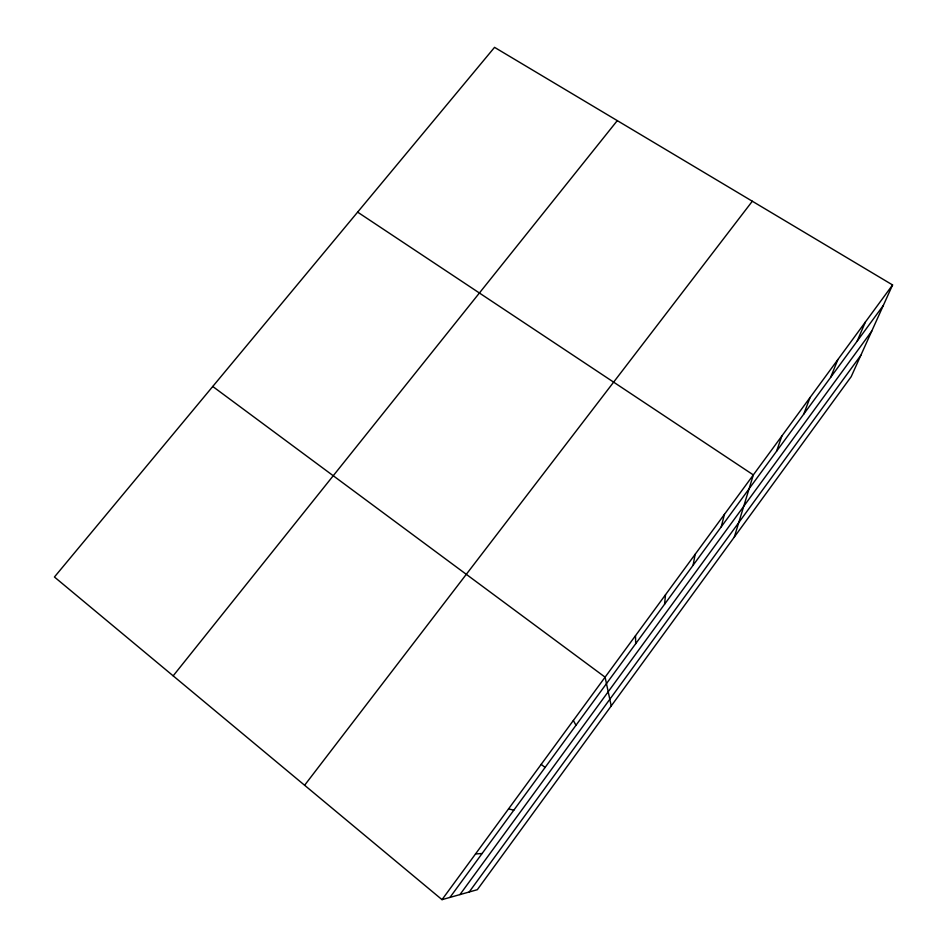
<?xml version="1.0" encoding="UTF-8"?>
<svg xmlns="http://www.w3.org/2000/svg" width="947" height="947" viewBox="0 0 947 947"><rect width="100%" height="100%" fill="white"/><g stroke="black" fill="none" stroke-linecap="round" stroke-linejoin="round"><path stroke-width="1.42" d="M664.569 604.257L665.516 594.728M693.086 565.3L695.157 554.279M721.247 526.816L724.431 514.351M734.327 537.032L753.327 474.921L357.623 212.128M776.587 451.234L781.867 435.987M803.754 414.111L810.052 397.527M830.602 377.427L837.894 359.54M857.142 341.18L865.404 322.016M892.571 284.952L851.199 376.657L477.324 889.695L442.024 899.65L54.429 577.007L494.547 47.35L892.571 284.952L442.024 899.65M459.958 894.595L871.725 331.178M469.203 891.979L860.835 355.314M449.979 897.401L883.373 305.348M304.603 785.264L752.32 201.226M173.171 675.85L617.29 120.624M475.524 853.934L482.094 853.531M508.575 808.845L513.795 810.218M212.755 386.471L605.097 677.164L611.229 705.953M541.187 764.359L545.093 767.472M573.349 720.466L575.977 725.272M635.496 635.674L635.697 643.7"/></g></svg>
